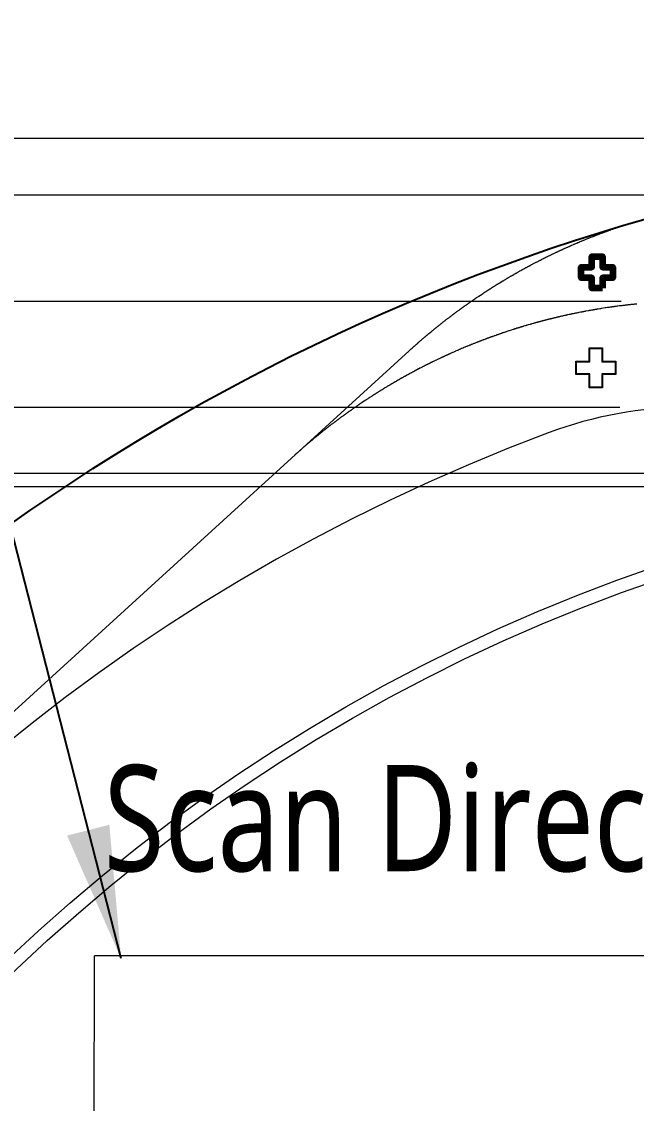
# Model space of a CAD drawing. Header units: millimetres. Extents: x 1403 to 2381, y 158 to 387.
# Drawn here: x 2182.97 to 2187.61, y 289.89 to 298.05 of the extents above; entities that cross this region are included whole.
import ezdxf
from ezdxf.lldxf.tags import DXFTag

# ---------------------------------------------------------------- set-up
doc = ezdxf.new("R2010")
doc.units = ezdxf.units.MM
doc.layers.get('0').update_dxf_attribs({"lineweight": 5})
doc.layers.get('Defpoints').update_dxf_attribs({"lineweight": 5})
doc.layers.add('COVER LENS', color=6, linetype='Continuous')
for name, color, linetype, lineweight in [('DIM', 3, 'Continuous', 5), ('Encap', 210, 'Continuous', 5), ('Gate1.drawing', 3, 'Continuous', 100), ('ITO', 2, 'Continuous', 5), ('Layout.drawing', 1, 'Continuous', 5), ('lens', 6, 'Continuous', 13), ('POL', 202, 'Continuous', 5)]:
    doc.layers.add(name, color=color, linetype=linetype, lineweight=lineweight)
doc.styles.add('RD', font='ROMAND.shx', dxfattribs={"width": 0.8})
tags = doc.linetypes.add('CENTER', pattern=[0.6, 0.375, -0.075, 0.075, -0.075]).pattern_tags.tags
tags[10:11] = [DXFTag(74, 4), DXFTag(75, 0), DXFTag(340, '0'), DXFTag(46, 1.0), DXFTag(50, 0.0), DXFTag(44, 0.0), DXFTag(45, 0.0)]
tags[8:9] = [DXFTag(74, 4), DXFTag(75, 0), DXFTag(340, '0'), DXFTag(46, 1.0), DXFTag(50, 0.0), DXFTag(44, 0.0), DXFTag(45, 0.0)]
tags[6:7] = [DXFTag(74, 4), DXFTag(75, 0), DXFTag(340, '0'), DXFTag(46, 1.0), DXFTag(50, 0.0), DXFTag(44, 0.0), DXFTag(45, 0.0)]
tags[4:5] = [DXFTag(74, 4), DXFTag(75, 0), DXFTag(340, '0'), DXFTag(46, 1.0), DXFTag(50, 0.0), DXFTag(44, 0.0), DXFTag(45, 0.0)]
doc.dimstyles.new('DIM', dxfattribs={"dimtxt": 1.5, "dimasz": 0.8, "dimexe": 0, "dimexo": 0.5, "dimgap": 0.11, "dimtad": 0, "dimzin": 1, "dimdsep": 46, "dimtxsty": 'RD', "dimcen": 0, "dimclrd": 256, "dimclre": 256, "dimclrt": 256, "dimadec": 0, "dimazin": 0, "dimtm": 1e-09, "dimtfac": 1, "dimtofl": 0, "dimtmove": 0, "dimatfit": 3, "dimfxl": 1, "dimlwe": -1, "dimarcsym": 0})

# ---------------------------------------------------------------- blocks, each defined once
blk = doc.blocks.new('mark_pre_align')
at = {"layer": 'Gate1.drawing', "color": 3, "linetype": 'Continuous', "lineweight": 100}
blk.add_lwpolyline([(0.19, 0.27), (0.11, 0.27), (0.11, 0.19), (0.03, 0.19), (0.03, 0.11), (0.11, 0.11), (0.11, 0.03), (0.19, 0.03), (0.19, 0.11), (0.27, 0.11), (0.27, 0.19), (0.19, 0.19)], close=True, dxfattribs=at)
blk = doc.blocks.new('*D35')
at = {"layer": 'Defpoints', "color": 0, "lineweight": 5, "transparency": 16777216}
for p in [(2188.8447, 296.7417), (2165.9637, 266.7453), (2192.0104, 266.7453)]:
    blk.add_point(p, dxfattribs=at)
at = {"layer": 'DIM', "transparency": 16777216}
for p, q in [((2188.3447, 296.7417), (2165.9637, 296.7417)), ((2191.5104, 266.7453), (2165.9637, 266.7453))]:
    blk.add_line(p, q, dxfattribs=at)
at = {"layer": 'DIM', "lineweight": -2, "transparency": 16777216}
for p, q in [((2165.9637, 295.9417), (2165.9637, 293.6502)), ((2165.9637, 267.5453), (2165.9637, 269.0874))]:
    blk.add_line(p, q, dxfattribs=at)
at = {"layer": 'DIM', "lineweight": 5, "transparency": 16777216}
for points in [[(2165.8303, 295.9417), (2166.097, 295.9417), (2165.9637, 296.7417)], [(2165.8303, 267.5453), (2166.097, 267.5453), (2165.9637, 266.7453)]]:
    blk.add_solid(points, dxfattribs=at)
at = {"layer": 'DIM', "lineweight": 5, "transparency": 16777216, "insert": (2165.9637, 281.3688), "char_height": 1.5, "attachment_point": 5, "rotation": 90, "style": 'RD'}
blk.add_mtext('30.00±0.15(Panel Outline)', dxfattribs=at)
blk = doc.blocks.new('*D36')
at = {"layer": 'Defpoints', "color": 0, "lineweight": 5, "transparency": 16777216}
for p in [(2167.9111, 295.942), (2187.9949, 295.942), (2192.0104, 266.7453)]:
    blk.add_point(p, dxfattribs=at)
at = {"layer": 'DIM', "transparency": 16777216}
for p, q in [((2187.4949, 295.942), (2167.9111, 295.942)), ((2191.5104, 266.7453), (2167.9111, 266.7453))]:
    blk.add_line(p, q, dxfattribs=at)
at = {"layer": 'DIM', "lineweight": -2, "transparency": 16777216}
for p, q in [((2167.9111, 295.142), (2167.9111, 293.2217)), ((2167.9111, 267.5453), (2167.9111, 269.516))]:
    blk.add_line(p, q, dxfattribs=at)
at = {"layer": 'DIM', "lineweight": 5, "transparency": 16777216}
for points in [[(2167.7778, 295.142), (2168.0444, 295.142), (2167.9111, 295.942)], [(2167.7778, 267.5453), (2168.0444, 267.5453), (2167.9111, 266.7453)]]:
    blk.add_solid(points, dxfattribs=at)
at = {"layer": 'DIM', "lineweight": 5, "transparency": 16777216, "insert": (2167.9111, 281.3688), "char_height": 1.5, "attachment_point": 5, "rotation": 90, "style": 'RD'}
blk.add_mtext('29.20±0.15(Encap Glass)', dxfattribs=at)
blk = doc.blocks.new('*D37')
at = {"layer": 'Defpoints', "color": 0, "lineweight": 5, "transparency": 16777216}
for p in [(2187.9838, 295.1415), (2169.6987, 266.8688), (2192.0088, 266.8688)]:
    blk.add_point(p, dxfattribs=at)
at = {"layer": 'DIM', "transparency": 16777216}
for p, q in [((2187.4838, 295.1415), (2169.6987, 295.1415)), ((2191.5088, 266.8688), (2169.6987, 266.8688))]:
    blk.add_line(p, q, dxfattribs=at)
at = {"layer": 'DIM', "lineweight": -2, "transparency": 16777216}
for p, q in [((2169.6987, 294.3415), (2169.6987, 289.136)), ((2169.6987, 267.6688), (2169.6987, 273.6017))]:
    blk.add_line(p, q, dxfattribs=at)
at = {"layer": 'DIM', "lineweight": 5, "transparency": 16777216}
for points in [[(2169.5653, 294.3415), (2169.832, 294.3415), (2169.6987, 295.1415)], [(2169.5653, 267.6688), (2169.832, 267.6688), (2169.6987, 266.8688)]]:
    blk.add_solid(points, dxfattribs=at)
at = {"layer": 'DIM', "lineweight": 5, "transparency": 16777216, "insert": (2169.6987, 281.3688), "char_height": 1.5, "attachment_point": 5, "rotation": 90, "style": 'RD'}
blk.add_mtext('28.27±0.15(POL)', dxfattribs=at)
blk = doc.blocks.new('*D43')
at = {"layer": 'Defpoints', "color": 0, "lineweight": 5, "transparency": 16777216}
for p in [(2171.8036, 294.5438), (2191.9991, 294.5438), (2192.0003, 268.1938)]:
    blk.add_point(p, dxfattribs=at)
at = {"layer": 'DIM', "transparency": 16777216}
for p, q in [((2191.4991, 294.5438), (2171.8036, 294.5438)), ((2191.5003, 268.1938), (2171.8036, 268.1938))]:
    blk.add_line(p, q, dxfattribs=at)
at = {"layer": 'DIM', "lineweight": -2, "transparency": 16777216}
for p, q in [((2171.8036, 293.7438), (2171.8036, 291.5931)), ((2171.8036, 268.9938), (2171.8036, 271.1445))]:
    blk.add_line(p, q, dxfattribs=at)
at = {"layer": 'DIM', "lineweight": 5, "transparency": 16777216}
for points in [[(2171.6703, 293.7438), (2171.9369, 293.7438), (2171.8036, 294.5438)], [(2171.6703, 268.9938), (2171.9369, 268.9938), (2171.8036, 268.1938)]]:
    blk.add_solid(points, dxfattribs=at)
at = {"layer": 'DIM', "lineweight": 5, "transparency": 16777216, "insert": (2171.8036, 281.3688), "char_height": 1.5, "attachment_point": 5, "rotation": 90, "style": 'RD'}
blk.add_mtext('26.35±0.1(AA . Area)', dxfattribs=at)
blk = doc.blocks.new('*D45')
at = {"layer": 'Defpoints', "color": 0, "lineweight": 5, "transparency": 16777216}
for p in [(2192.2925, 350.2241), (2165.9637, 296.7417), (2187.7929, 296.7417)]:
    blk.add_point(p, dxfattribs=at)
at = {"layer": 'DIM', "transparency": 16777216}
for p, q in [((2191.7925, 350.2241), (2165.9637, 350.2241)), ((2187.2929, 296.7417), (2165.9637, 296.7417))]:
    blk.add_line(p, q, dxfattribs=at)
at = {"layer": 'DIM', "lineweight": -2, "transparency": 16777216}
for p, q in [((2165.9637, 349.4241), (2165.9637, 328.1929)), ((2165.9637, 297.5417), (2165.9637, 318.7729))]:
    blk.add_line(p, q, dxfattribs=at)
at = {"layer": 'DIM', "lineweight": 5, "transparency": 16777216}
for points in [[(2165.8303, 349.4241), (2166.097, 349.4241), (2165.9637, 350.2241)], [(2165.8303, 297.5417), (2166.097, 297.5417), (2165.9637, 296.7417)]]:
    blk.add_solid(points, dxfattribs=at)
at = {"layer": 'DIM', "lineweight": 5, "transparency": 16777216, "insert": (2165.9637, 323.4829), "char_height": 1.5, "attachment_point": 5, "rotation": 90, "style": 'RD'}
blk.add_mtext('53.48±0.5', dxfattribs=at)
blk = doc.blocks.new('*D51')
at = {"layer": 'Defpoints', "color": 0, "lineweight": 5, "transparency": 16777216}
for p in [(2192.0262, 294.6439), (2163.1582, 268.0954), (2192.0262, 268.0954)]:
    blk.add_point(p, dxfattribs=at)
at = {"layer": 'DIM', "transparency": 16777216}
for p, q in [((2191.5262, 294.6439), (2163.1582, 294.6439)), ((2191.5262, 268.0954), (2163.1582, 268.0954))]:
    blk.add_line(p, q, dxfattribs=at)
at = {"layer": 'DIM', "lineweight": -2, "transparency": 16777216}
for p, q in [((2163.1582, 293.8439), (2163.1582, 287.8511)), ((2163.1582, 268.8954), (2163.1582, 274.8882))]:
    blk.add_line(p, q, dxfattribs=at)
at = {"layer": 'DIM', "lineweight": 5, "transparency": 16777216}
for points in [[(2163.0249, 293.8439), (2163.2916, 293.8439), (2163.1582, 294.6439)], [(2163.0249, 268.8954), (2163.2916, 268.8954), (2163.1582, 268.0954)]]:
    blk.add_solid(points, dxfattribs=at)
at = {"layer": 'DIM', "lineweight": 5, "transparency": 16777216, "insert": (2163.1582, 281.3697), "char_height": 1.5, "attachment_point": 5, "rotation": 90, "style": 'RD'}
blk.add_mtext('26.55%%P0.1 VA', dxfattribs=at)
blk = doc.blocks.new('*D52')
at = {"layer": 'Defpoints', "color": 0, "lineweight": 5, "transparency": 16777216}
for p in [(2192.0262, 297.1697), (2159.1317, 265.5697), (2192.0262, 265.5697)]:
    blk.add_point(p, dxfattribs=at)
at = {"layer": 'DIM', "transparency": 16777216}
for p, q in [((2191.5262, 297.1697), (2159.1317, 297.1697)), ((2191.5262, 265.5697), (2159.1317, 265.5697))]:
    blk.add_line(p, q, dxfattribs=at)
at = {"layer": 'DIM', "lineweight": -2, "transparency": 16777216}
for p, q in [((2159.1317, 296.3697), (2159.1317, 287.514)), ((2159.1317, 266.3697), (2159.1317, 275.2254))]:
    blk.add_line(p, q, dxfattribs=at)
at = {"layer": 'DIM', "lineweight": 5, "transparency": 16777216}
for points in [[(2158.9984, 296.3697), (2159.265, 296.3697), (2159.1317, 297.1697)], [(2158.9984, 266.3697), (2159.265, 266.3697), (2159.1317, 265.5697)]]:
    blk.add_solid(points, dxfattribs=at)
at = {"layer": 'DIM', "lineweight": 5, "transparency": 16777216, "insert": (2159.1317, 281.3697), "char_height": 1.5, "attachment_point": 5, "rotation": 90, "style": 'RD'}
blk.add_mtext('\\A1;31.60{\\H0.900000;\\S+0.03^ -0.05;}(OD)', dxfattribs=at)
blk = doc.blocks.new('*D57')
at = {"layer": 'Defpoints', "color": 0, "lineweight": 5, "transparency": 16777216}
for p in [(2163.1582, 297.1697), (2192.0262, 297.1697), (2192.0262, 294.6439)]:
    blk.add_point(p, dxfattribs=at)
at = {"layer": 'DIM', "lineweight": -2, "transparency": 16777216}
for p, q in [((2163.1582, 297.1697), (2163.1582, 297.9697)), ((2163.1582, 295.4439), (2163.1582, 296.3697))]:
    blk.add_line(p, q, dxfattribs=at)
at = {"layer": 'DIM', "transparency": 16777216}
for p, q in [((2191.5262, 297.1697), (2163.1582, 297.1697)), ((2191.5262, 294.6439), (2163.1582, 294.6439))]:
    blk.add_line(p, q, dxfattribs=at)
at = {"layer": 'DIM', "lineweight": 5, "transparency": 16777216}
for points in [[(2163.0249, 296.3697), (2163.2916, 296.3697), (2163.1582, 297.1697)], [(2163.0249, 295.4439), (2163.2916, 295.4439), (2163.1582, 294.6439)]]:
    blk.add_solid(points, dxfattribs=at)
at = {"layer": 'DIM', "lineweight": 5, "transparency": 16777216, "insert": (2163.1582, 301.9368), "char_height": 1.5, "attachment_point": 5, "rotation": 90, "style": 'RD'}
blk.add_mtext('2.53%%P0.1', dxfattribs=at)
blk = doc.blocks.new('R104A3M-011-SW1147H-CVL-V01-A')
at = {"layer": 'COVER LENS'}
blk.add_circle((1928.6699, 314.3983), 15.8, dxfattribs=at)
at = {"layer": 'lens', "color": 1, "lineweight": 5}
blk.add_circle((1928.6699, 314.3983), 13.2742, dxfattribs=at)
blk = doc.blocks.new('R104A3M-001-POL-V01-A')
at = {"layer": 'Encap', "linetype": 'Continuous', "lineweight": 5}
blk.add_lwpolyline([(670.1286, 330.3926), (670.1253, 330.3923), (670.1157, 330.3914), (670.1124, 330.391), (670.106, 330.3904), (670.1027, 330.39), (670.0963, 330.3894), (670.093, 330.389), (670.0898, 330.3887), (670.0866, 330.3883), (670.0833, 330.388), (670.0801, 330.3876), (670.0769, 330.3873), (670.0736, 330.3869), (670.0704, 330.3866), (670.0672, 330.3862), (670.064, 330.3859), (670.0607, 330.3855), (670.0575, 330.3851), (670.0543, 330.3848), (670.051, 330.3844), (670.0446, 330.3836), (670.0414, 330.3833), (670.0381, 330.3829), (670.0285, 330.3817), (670.0252, 330.3813), (670.0156, 330.3801), (670.0123, 330.3797), (670.0027, 330.3785), (669.9994, 330.3781), (669.9866, 330.3765), (669.9833, 330.3761), (669.9801, 330.3756), (669.9737, 330.3748), (669.9704, 330.3743), (669.964, 330.3735), (669.9608, 330.373), (669.9576, 330.3726), (669.9543, 330.3722), (669.9511, 330.3717), (669.9479, 330.3713), (669.9447, 330.3708), (669.9415, 330.3704), (669.9383, 330.3699), (669.935, 330.3695), (669.9318, 330.369), (669.9286, 330.3686), (669.9222, 330.3676), (669.919, 330.3672), (669.9157, 330.3667), (669.9125, 330.3662), (669.9093, 330.3658), (669.8965, 330.3638), (669.8933, 330.3634), (669.89, 330.3629), (669.8644, 330.3589), (669.8611, 330.3584), (669.8547, 330.3574), (669.8515, 330.3568), (669.8387, 330.3548), (669.8355, 330.3542), (669.8291, 330.3532), (669.8259, 330.3526), (669.8195, 330.3516), (669.8163, 330.351), (669.8131, 330.3505), (669.8099, 330.3499), (669.8066, 330.3494), (669.8034, 330.3488), (669.8002, 330.3483), (669.797, 330.3477), (669.7938, 330.3472), (669.7906, 330.3466), (669.7874, 330.3461), (669.781, 330.3449), (669.7778, 330.3444), (669.7714, 330.3432), (669.7683, 330.3426), (669.7651, 330.3421), (669.7427, 330.3379), (669.7395, 330.3374), (669.7299, 330.3356), (669.7267, 330.3349), (669.7171, 330.3331), (669.714, 330.3325), (669.7076, 330.3313), (669.7044, 330.3306), (669.6948, 330.3288), (669.6916, 330.3281), (669.6884, 330.3275), (669.6853, 330.3269), (669.6821, 330.3262), (669.6757, 330.325), (669.6725, 330.3243), (669.6693, 330.3237), (669.6662, 330.323), (669.663, 330.3224), (669.6598, 330.3217), (669.6566, 330.3211), (669.6502, 330.3197), (669.6471, 330.3191), (669.6407, 330.3177), (669.6375, 330.3171), (669.6343, 330.3164), (669.6312, 330.3157), (669.628, 330.315), (669.6248, 330.3144), (669.6216, 330.3137), (669.6185, 330.313), (669.6089, 330.3109), (669.6058, 330.3102), (669.6026, 330.3096), (669.5962, 330.3082), (669.5931, 330.3075), (669.5899, 330.3067), (669.5867, 330.306), (669.5836, 330.3053), (669.574, 330.3032), (669.5709, 330.3025), (669.5677, 330.3018), (669.5645, 330.301), (669.5614, 330.3003), (669.555, 330.2989), (669.5519, 330.2981), (669.5455, 330.2967), (669.5424, 330.2959), (669.5392, 330.2952), (669.5361, 330.2944), (669.5329, 330.2937), (669.5297, 330.2929), (669.5266, 330.2922), (669.5234, 330.2914), (669.5202, 330.2907), (669.5171, 330.2899), (669.5139, 330.2892), (669.5108, 330.2884), (669.5076, 330.2876), (669.5045, 330.2869), (669.4981, 330.2853), (669.495, 330.2846), (669.4918, 330.2838), (669.4887, 330.283), (669.4855, 330.2822), (669.4824, 330.2815), (669.4792, 330.2807), (669.4761, 330.2799), (669.4729, 330.2791), (669.4698, 330.2783), (669.4666, 330.2775), (669.4635, 330.2767), (669.4603, 330.2759), (669.4572, 330.2751), (669.454, 330.2743), (669.4509, 330.2735), (669.4477, 330.2727), (669.4446, 330.2719), (669.4414, 330.2711), (669.4383, 330.2703), (669.4351, 330.2695), (669.432, 330.2686), (669.4288, 330.2678), (669.4226, 330.2662), (669.4194, 330.2653), (669.4163, 330.2645), (669.4131, 330.2637), (669.41, 330.2628), (669.4069, 330.262), (669.4037, 330.2612), (669.4006, 330.2603), (669.3974, 330.2595), (669.3943, 330.2586), (669.3912, 330.2578), (669.388, 330.2569), (669.3849, 330.2561), (669.3818, 330.2552), (669.3786, 330.2544), (669.3755, 330.2535), (669.3724, 330.2527), (669.3692, 330.2518), (669.3661, 330.2509), (669.363, 330.2501), (669.3598, 330.2492), (669.3567, 330.2483), (669.3536, 330.2475), (669.3504, 330.2466), (669.3411, 330.2439), (669.3379, 330.243), (669.3348, 330.2422), (669.3286, 330.2404), (669.3254, 330.2395), (669.313, 330.2359), (669.3098, 330.235), (669.3036, 330.2332), (669.3005, 330.2322), (669.2974, 330.2313), (669.2942, 330.2304), (669.288, 330.2286), (669.2849, 330.2276), (669.2756, 330.2249), (669.2724, 330.2239), (669.2693, 330.223), (669.2662, 330.222), (669.26, 330.2202), (669.2569, 330.2192), (669.2538, 330.2183), (669.2507, 330.2173), (669.2476, 330.2164), (669.2445, 330.2154), (669.2414, 330.2145), (669.2352, 330.2125), (669.2321, 330.2116), (669.229, 330.2106), (669.2258, 330.2097), (669.2165, 330.2067), (669.2134, 330.2058), (669.2104, 330.2048), (669.2011, 330.2018), (669.198, 330.2009), (669.167, 330.1909), (669.164, 330.1898), (669.1485, 330.1848), (669.1455, 330.1837), (669.1393, 330.1817), (669.1362, 330.1806), (669.13, 330.1786), (669.127, 330.1775), (669.1208, 330.1755), (669.1177, 330.1744), (669.1147, 330.1734), (669.1116, 330.1723), (669.1085, 330.1713), (669.1054, 330.1702), (669.1024, 330.1692), (669.0962, 330.167), (669.0932, 330.166), (669.087, 330.1638), (669.0839, 330.1628), (669.0809, 330.1617), (669.0747, 330.1595), (669.0717, 330.1585), (669.0686, 330.1574), (669.0656, 330.1563), (669.0594, 330.1541), (669.0564, 330.153), (669.0533, 330.152), (669.0503, 330.1509), (669.0441, 330.1487), (669.0411, 330.1476), (669.038, 330.1465), (669.035, 330.1454), (669.0319, 330.1443), (669.0289, 330.1431), (669.0258, 330.142), (669.0228, 330.1409), (669.0197, 330.1398), (669.0167, 330.1387), (669.0136, 330.1376), (669.0106, 330.1364), (669.0075, 330.1353), (669.0045, 330.1342), (669.0014, 330.1331), (668.9984, 330.1319), (668.9953, 330.1308), (668.9923, 330.1297), (668.9892, 330.1285), (668.9862, 330.1274), (668.9831, 330.1262), (668.9771, 330.124), (668.974, 330.1228), (668.971, 330.1217), (668.968, 330.1205), (668.9649, 330.1193), (668.9619, 330.1182), (668.9588, 330.117), (668.9558, 330.1159), (668.9528, 330.1147), (668.9497, 330.1135), (668.9467, 330.1124), (668.9407, 330.11), (668.9376, 330.1088), (668.9346, 330.1077), (668.9316, 330.1065), (668.9285, 330.1053), (668.9225, 330.1029), (668.9195, 330.1018), (668.9164, 330.1006), (668.9044, 330.0958), (668.9013, 330.0946), (668.8893, 330.0898), (668.8863, 330.0885), (668.8832, 330.0873), (668.8742, 330.0837), (668.8712, 330.0824), (668.8622, 330.0788), (668.8592, 330.0775), (668.8532, 330.0751), (668.8502, 330.0738), (668.8472, 330.0726), (668.8442, 330.0713), (668.8382, 330.0689), (668.8352, 330.0676), (668.8322, 330.0664), (668.8262, 330.0638), (668.8232, 330.0626), (668.8202, 330.0613), (668.8172, 330.0601), (668.8112, 330.0575), (668.8082, 330.0563), (668.7992, 330.0524), (668.7962, 330.0512), (668.7933, 330.0499), (668.7843, 330.046), (668.7813, 330.0448), (668.7783, 330.0435), (668.7754, 330.0422), (668.7634, 330.037), (668.7605, 330.0357), (668.7515, 330.0318), (668.7486, 330.0304), (668.7426, 330.0278), (668.7397, 330.0265), (668.7337, 330.0239), (668.7308, 330.0225), (668.7248, 330.0199), (668.7219, 330.0185), (668.7159, 330.0159), (668.713, 330.0145), (668.71, 330.0132), (668.7071, 330.0119), (668.7041, 330.0105), (668.7011, 330.0092), (668.6982, 330.0078), (668.6952, 330.0065), (668.6923, 330.0051), (668.6893, 330.0038), (668.6864, 330.0024), (668.6834, 330.0011), (668.6805, 329.9997), (668.6775, 329.9983), (668.6746, 329.997), (668.6716, 329.9956), (668.6687, 329.9942), (668.6657, 329.9929), (668.6628, 329.9915), (668.6598, 329.9901), (668.6569, 329.9887), (668.654, 329.9874), (668.651, 329.986), (668.6481, 329.9846), (668.6451, 329.9832), (668.6393, 329.9804), (668.6363, 329.979), (668.6305, 329.9762), (668.6275, 329.9748), (668.6217, 329.972), (668.6187, 329.9706), (668.61, 329.9664), (668.607, 329.965), (668.6012, 329.9622), (668.5983, 329.9607), (668.5953, 329.9593), (668.5895, 329.9565), (668.5866, 329.955), (668.5837, 329.9536), (668.5807, 329.9522), (668.5778, 329.9507), (668.572, 329.9479), (668.5691, 329.9464), (668.5662, 329.945), (668.5633, 329.9435), (668.5604, 329.9421), (668.5575, 329.9406), (668.5546, 329.9392), (668.5516, 329.9377), (668.5487, 329.9363), (668.5458, 329.9348), (668.5429, 329.9334), (668.5371, 329.9304), (668.5342, 329.929), (668.5255, 329.9245), (668.5226, 329.9231), (668.5198, 329.9216), (668.514, 329.9186), (668.5111, 329.9172), (668.4966, 329.9097), (668.4938, 329.9082), (668.4822, 329.9022), (668.4794, 329.9007), (668.4678, 329.8947), (668.465, 329.8931), (668.4592, 329.8901), (668.4564, 329.8886), (668.4535, 329.8871), (668.4506, 329.8855), (668.4478, 329.884), (668.4449, 329.8825), (668.442, 329.8809), (668.4392, 329.8794), (668.4363, 329.8779), (668.4334, 329.8763), (668.4306, 329.8748), (668.4277, 329.8732), (668.4249, 329.8717), (668.422, 329.8702), (668.4191, 329.8686), (668.4163, 329.8671), (668.4134, 329.8655), (668.4106, 329.8639), (668.4077, 329.8624), (668.4049, 329.8608), (668.402, 329.8593), (668.3992, 329.8577), (668.3963, 329.8561), (668.3935, 329.8546), (668.3907, 329.853), (668.3878, 329.8514), (668.385, 329.8498), (668.3821, 329.8483), (668.3793, 329.8467), (668.3764, 329.8451), (668.3708, 329.8419), (668.3679, 329.8404), (668.3623, 329.8372), (668.3594, 329.8356), (668.3538, 329.8324), (668.3509, 329.8308), (668.3425, 329.826), (668.3396, 329.8244), (668.3312, 329.8196), (668.3284, 329.8179), (668.3255, 329.8163), (668.3171, 329.8115), (668.3143, 329.8098), (668.3087, 329.8066), (668.3059, 329.8049), (668.303, 329.8033), (668.3002, 329.8017), (668.2974, 329.8), (668.2918, 329.7968), (668.289, 329.7951), (668.2862, 329.7935), (668.2834, 329.7918), (668.2806, 329.7902), (668.2778, 329.7885), (668.275, 329.7869), (668.2722, 329.7852), (668.2694, 329.7836), (668.2638, 329.7802), (668.2611, 329.7786), (668.2555, 329.7752), (668.2527, 329.7736), (668.2443, 329.7685), (668.2416, 329.7669), (668.2304, 329.7601), (668.2277, 329.7585), (668.2193, 329.7534), (668.2166, 329.7517), (668.211, 329.7483), (668.2083, 329.7466), (668.2027, 329.7432), (668.2, 329.7415), (668.1972, 329.7398), (668.1944, 329.738), (668.1917, 329.7363), (668.1889, 329.7346), (668.1862, 329.7329), (668.1806, 329.7295), (668.1779, 329.7277), (668.1751, 329.726), (668.1724, 329.7243), (668.1696, 329.7226), (668.1669, 329.7208), (668.1641, 329.7191), (668.1614, 329.7174), (668.1587, 329.7156), (668.1559, 329.7139), (668.1532, 329.7121), (668.1504, 329.7104), (668.1477, 329.7086), (668.1449, 329.7069), (668.1422, 329.7051), (668.1395, 329.7034), (668.1367, 329.7016), (668.134, 329.6999), (668.1313, 329.6981), (668.1285, 329.6964), (668.1231, 329.6928), (668.1203, 329.6911), (668.1149, 329.6875), (668.1122, 329.6858), (668.1095, 329.684), (668.1067, 329.6822), (668.104, 329.6804), (668.1013, 329.6787), (668.0959, 329.6751), (668.0931, 329.6733), (668.0877, 329.6697), (668.085, 329.668), (668.0607, 329.6518), (668.058, 329.6499), (668.0445, 329.6409), (668.0418, 329.639), (668.0337, 329.6336), (668.0311, 329.6317), (668.0257, 329.6281), (668.023, 329.6262), (668.0203, 329.6244), (668.0177, 329.6226), (668.015, 329.6207), (668.0123, 329.6189), (668.0096, 329.617), (668.007, 329.6152), (668.0043, 329.6133), (668.0016, 329.6115), (667.9989, 329.6096), (667.9963, 329.6078), (667.9936, 329.6059), (667.9909, 329.6041), (667.9883, 329.6022), (667.9856, 329.6003), (667.983, 329.5985), (667.9776, 329.5947), (667.975, 329.5929), (667.9723, 329.591), (667.9697, 329.5891), (667.967, 329.5872), (667.9644, 329.5854), (667.9617, 329.5835), (667.9591, 329.5816), (667.9564, 329.5797), (667.9538, 329.5778), (667.9511, 329.5759), (667.9485, 329.5741), (667.9459, 329.5722), (667.9432, 329.5703), (667.9406, 329.5684), (667.9379, 329.5665), (667.9327, 329.5627), (667.93, 329.5608), (667.9248, 329.557), (667.9221, 329.5551), (667.9195, 329.5532), (667.9169, 329.5512), (667.9143, 329.5493), (667.9116, 329.5474), (667.9038, 329.5417), (667.9011, 329.5397), (667.8959, 329.5359), (667.8933, 329.5339), (667.8881, 329.5301), (667.8855, 329.5281), (667.8803, 329.5243), (667.8776, 329.5223), (667.875, 329.5204), (667.8724, 329.5184), (667.8672, 329.5146), (667.8646, 329.5126), (667.862, 329.5107), (667.8568, 329.5067), (667.8543, 329.5048), (667.8517, 329.5028), (667.8491, 329.5009), (667.8439, 329.4969), (667.8413, 329.495), (667.8361, 329.491), (667.8336, 329.4891), (667.8258, 329.4831), (667.8232, 329.4812), (667.8207, 329.4792), (667.8155, 329.4752), (667.813, 329.4732), (667.8078, 329.4692), (667.8053, 329.4672), (667.8027, 329.4652), (667.8001, 329.4633), (667.7976, 329.4613), (667.7924, 329.4573), (667.7899, 329.4552), (667.7873, 329.4532), (667.7848, 329.4512), (667.7822, 329.4492), (667.7797, 329.4472), (667.7771, 329.4452), (667.7746, 329.4432), (667.772, 329.4412), (667.7695, 329.4391), (667.7669, 329.4371), (667.7619, 329.4331), (667.7593, 329.4311), (667.7568, 329.429), (667.7542, 329.427), (667.7517, 329.425), (667.7492, 329.4229), (667.7466, 329.4209), (667.7441, 329.4189), (667.7416, 329.4168), (667.739, 329.4148), (667.7365, 329.4127), (667.7315, 329.4087), (667.7289, 329.4066), (667.7264, 329.4046), (667.7239, 329.4025), (667.7214, 329.4005), (667.7164, 329.3963), (667.7138, 329.3943), (667.7113, 329.3922), (667.7088, 329.3902), (667.7038, 329.386), (667.7013, 329.384), (667.6938, 329.3777), (667.6913, 329.3757), (667.6838, 329.3694), (667.6813, 329.3674), (667.6713, 329.359), (667.6689, 329.3569), (667.6564, 329.3464), (667.654, 329.3443), (667.6465, 329.338), (667.6441, 329.3359), (667.6391, 329.3317), (667.6367, 329.3296), (667.6342, 329.3274), (667.6317, 329.3253), (667.6293, 329.3232), (667.6268, 329.3211), (667.6244, 329.319), (667.6219, 329.3168), (667.6194, 329.3147), (667.617, 329.3126), (667.6145, 329.3105), (667.6121, 329.3083), (667.6096, 329.3062), (667.6072, 329.3041), (667.6047, 329.3019), (667.6023, 329.2998), (667.5999, 329.2976), (667.5974, 329.2955), (667.595, 329.2933), (667.5925, 329.2912), (667.5901, 329.2891), (667.5877, 329.2869), (667.5852, 329.2848), (667.5804, 329.2804), (667.5779, 329.2783), (667.5755, 329.2761), (667.5731, 329.274), (667.5706, 329.2718), (667.5682, 329.2696), (667.5658, 329.2675), (667.561, 329.2631), (667.5585, 329.261), (667.5513, 329.2544)], dxfattribs=at)
at = {"layer": 'Encap', "lineweight": 5}
for points in [[(669.7704, 330.0613), (669.8704, 330.0613), (669.8704, 329.9613), (669.9704, 329.9613), (669.9704, 329.8613), (669.8704, 329.8613), (669.8704, 329.7613), (669.8704, 329.7613), (669.7704, 329.7613), (669.7704, 329.8613), (669.6704, 329.8613), (669.6704, 329.9613), (669.7704, 329.9613)], [(669.7754, 330.0563), (669.8654, 330.0563), (669.8654, 329.9563), (669.9654, 329.9563), (669.9654, 329.8663), (669.8654, 329.8663), (669.8654, 329.7663), (669.7754, 329.7663), (669.7754, 329.8663), (669.6754, 329.8663), (669.6754, 329.9563), (669.7754, 329.9563)]]:
    blk.add_lwpolyline(points, close=True, dxfattribs=at)
at = {"layer": 'Encap', "linetype": 'CENTER', "lineweight": 5}
blk.add_circle((674.543, 315.8407), 13.175, dxfattribs=at)
at = {"layer": 'ITO', "linetype": 'Continuous', "lineweight": 5}
blk.add_lwpolyline([(664.6908, 326.6463), (668.4118, 330.0392), (668.4142, 330.0414), (668.4166, 330.0435), (668.4262, 330.0523), (668.4286, 330.0544), (668.4358, 330.061), (668.4383, 330.0631), (668.4431, 330.0675), (668.4455, 330.0696), (668.4479, 330.0718), (668.4504, 330.074), (668.4528, 330.0761), (668.4552, 330.0783), (668.4577, 330.0804), (668.4625, 330.0848), (668.465, 330.0869), (668.4674, 330.0891), (668.4698, 330.0912), (668.4723, 330.0933), (668.4747, 330.0955), (668.4772, 330.0976), (668.4796, 330.0998), (668.482, 330.1019), (668.4845, 330.1041), (668.4869, 330.1062), (668.4894, 330.1083), (668.4918, 330.1105), (668.4943, 330.1126), (668.4967, 330.1147), (668.4992, 330.1168), (668.5017, 330.119), (668.5041, 330.1211), (668.5066, 330.1232), (668.509, 330.1253), (668.5115, 330.1274), (668.514, 330.1296), (668.5164, 330.1317), (668.5214, 330.1359), (668.5238, 330.138), (668.5313, 330.1443), (668.5337, 330.1464), (668.5462, 330.1569), (668.5486, 330.159), (668.5586, 330.1674), (668.5611, 330.1694), (668.5686, 330.1757), (668.5711, 330.1777), (668.5786, 330.184), (668.5811, 330.186), (668.5861, 330.1902), (668.5886, 330.1922), (668.5911, 330.1943), (668.5937, 330.1963), (668.5987, 330.2005), (668.6012, 330.2025), (668.6037, 330.2046), (668.6062, 330.2066), (668.6088, 330.2087), (668.6138, 330.2127), (668.6163, 330.2148), (668.6189, 330.2168), (668.6214, 330.2189), (668.6239, 330.2209), (668.6265, 330.2229), (668.629, 330.225), (668.6315, 330.227), (668.6341, 330.229), (668.6366, 330.2311), (668.6392, 330.2331), (668.6442, 330.2371), (668.6468, 330.2391), (668.6493, 330.2412), (668.6519, 330.2432), (668.6544, 330.2452), (668.657, 330.2472), (668.6595, 330.2492), (668.6621, 330.2512), (668.6646, 330.2532), (668.6672, 330.2552), (668.6697, 330.2573), (668.6749, 330.2613), (668.6774, 330.2633), (668.68, 330.2652), (668.6826, 330.2672), (668.6851, 330.2692), (668.6903, 330.2732), (668.6928, 330.2752), (668.698, 330.2792), (668.7005, 330.2812), (668.7031, 330.2831), (668.7109, 330.2891), (668.7134, 330.291), (668.7186, 330.295), (668.7212, 330.2969), (668.7264, 330.3009), (668.729, 330.3028), (668.7316, 330.3048), (668.7341, 330.3067), (668.7393, 330.3107), (668.7419, 330.3126), (668.7445, 330.3146), (668.7497, 330.3184), (668.7523, 330.3204), (668.7549, 330.3223), (668.7576, 330.3243), (668.7628, 330.3281), (668.7654, 330.3301), (668.7706, 330.3339), (668.7732, 330.3359), (668.7784, 330.3397), (668.7811, 330.3417), (668.7889, 330.3474), (668.7916, 330.3493), (668.7942, 330.3512), (668.7968, 330.3532), (668.7994, 330.3551), (668.8021, 330.357), (668.8073, 330.3608), (668.81, 330.3627), (668.8152, 330.3665), (668.8179, 330.3684), (668.8205, 330.3703), (668.8232, 330.3722), (668.8258, 330.3741), (668.8284, 330.3759), (668.8311, 330.3778), (668.8337, 330.3797), (668.8364, 330.3816), (668.839, 330.3835), (668.8417, 330.3854), (668.8443, 330.3872), (668.847, 330.3891), (668.8496, 330.391), (668.8523, 330.3929), (668.8549, 330.3947), (668.8603, 330.3985), (668.8629, 330.4003), (668.8656, 330.4022), (668.8682, 330.4041), (668.8709, 330.4059), (668.8736, 330.4078), (668.8762, 330.4096), (668.8789, 330.4115), (668.8816, 330.4133), (668.8843, 330.4152), (668.8869, 330.417), (668.8896, 330.4189), (668.8923, 330.4207), (668.895, 330.4226), (668.8976, 330.4244), (668.9003, 330.4262), (668.903, 330.4281), (668.9084, 330.4317), (668.911, 330.4336), (668.9191, 330.439), (668.9218, 330.4409), (668.9353, 330.4499), (668.938, 330.4518), (668.9623, 330.468), (668.965, 330.4697), (668.9704, 330.4733), (668.9732, 330.4751), (668.9786, 330.4787), (668.9813, 330.4804), (668.984, 330.4822), (668.9868, 330.484), (668.9895, 330.4858), (668.9922, 330.4875), (668.9976, 330.4911), (669.0004, 330.4928), (669.0058, 330.4964), (669.0086, 330.4981), (669.0113, 330.4999), (669.014, 330.5016), (669.0168, 330.5034), (669.0195, 330.5051), (669.0222, 330.5069), (669.025, 330.5086), (669.0277, 330.5104), (669.0305, 330.5121), (669.0332, 330.5139), (669.036, 330.5156), (669.0387, 330.5174), (669.0414, 330.5191), (669.0442, 330.5208), (669.0469, 330.5226), (669.0497, 330.5243), (669.0524, 330.526), (669.0552, 330.5277), (669.0579, 330.5295), (669.0635, 330.5329), (669.0662, 330.5346), (669.069, 330.5363), (669.0717, 330.538), (669.0745, 330.5398), (669.0773, 330.5415), (669.08, 330.5432), (669.0856, 330.5466), (669.0883, 330.5483), (669.0939, 330.5517), (669.0966, 330.5534), (669.105, 330.5585), (669.1077, 330.5601), (669.1189, 330.5669), (669.1216, 330.5685), (669.13, 330.5736), (669.1328, 330.5752), (669.1384, 330.5786), (669.1411, 330.5802), (669.1467, 330.5836), (669.1495, 330.5852), (669.1523, 330.5869), (669.1551, 330.5885), (669.1579, 330.5902), (669.1607, 330.5918), (669.1635, 330.5935), (669.1663, 330.5951), (669.1691, 330.5968), (669.1747, 330.6), (669.1775, 330.6017), (669.1803, 330.6033), (669.1832, 330.6049), (669.186, 330.6066), (669.1916, 330.6098), (669.1944, 330.6115), (669.2028, 330.6163), (669.2057, 330.6179), (669.2085, 330.6196), (669.2169, 330.6244), (669.2198, 330.626), (669.2282, 330.6308), (669.2311, 330.6324), (669.2367, 330.6356), (669.2396, 330.6372), (669.2452, 330.6404), (669.2481, 330.6419), (669.2537, 330.6451), (669.2566, 330.6467), (669.2594, 330.6483), (669.2623, 330.6498), (669.2651, 330.6514), (669.268, 330.653), (669.2708, 330.6546), (669.2736, 330.6561), (669.2765, 330.6577), (669.2793, 330.6593), (669.2822, 330.6608), (669.285, 330.6624), (669.2879, 330.6639), (669.2907, 330.6655), (669.2936, 330.6671), (669.2964, 330.6686), (669.2993, 330.6702), (669.3022, 330.6717), (669.305, 330.6732), (669.3079, 330.6748), (669.3107, 330.6763), (669.3136, 330.6779), (669.3165, 330.6794), (669.3193, 330.6809), (669.3222, 330.6825), (669.3251, 330.684), (669.3279, 330.6855), (669.3308, 330.6871), (669.3337, 330.6886), (669.3365, 330.6901), (669.3423, 330.6931), (669.3451, 330.6947), (669.3567, 330.7007), (669.3595, 330.7022), (669.3711, 330.7082), (669.3739, 330.7097), (669.3884, 330.7172), (669.3913, 330.7186), (669.3971, 330.7216), (669.3999, 330.7231), (669.4028, 330.7245), (669.4115, 330.729), (669.4144, 330.7304), (669.4202, 330.7334), (669.4231, 330.7348), (669.426, 330.7363), (669.4289, 330.7377), (669.4319, 330.7392), (669.4348, 330.7406), (669.4377, 330.7421), (669.4406, 330.7435), (669.4435, 330.745), (669.4464, 330.7464), (669.4493, 330.7479), (669.4551, 330.7507), (669.458, 330.7522), (669.461, 330.7536), (669.4639, 330.755), (669.4668, 330.7565), (669.4726, 330.7593), (669.4756, 330.7607), (669.4785, 330.7622), (669.4843, 330.765), (669.4873, 330.7664), (669.496, 330.7706), (669.499, 330.772), (669.5048, 330.7748), (669.5078, 330.7762), (669.5136, 330.779), (669.5166, 330.7804), (669.5224, 330.7832), (669.5254, 330.7846), (669.5283, 330.786), (669.5313, 330.7874), (669.5342, 330.7887), (669.5371, 330.7901), (669.5401, 330.7915), (669.543, 330.7929), (669.546, 330.7942), (669.5489, 330.7956), (669.5519, 330.797), (669.5548, 330.7983), (669.5578, 330.7997), (669.5607, 330.8011), (669.5637, 330.8024), (669.5666, 330.8038), (669.5696, 330.8051), (669.5725, 330.8065), (669.5755, 330.8078), (669.5784, 330.8092), (669.5814, 330.8105), (669.5844, 330.8119), (669.5873, 330.8132), (669.5903, 330.8145), (669.5932, 330.8159), (669.5992, 330.8185), (669.6021, 330.8199), (669.6081, 330.8225), (669.611, 330.8239), (669.617, 330.8265), (669.6199, 330.8278), (669.6259, 330.8304), (669.6288, 330.8318), (669.6378, 330.8357), (669.6407, 330.837), (669.6527, 330.8422), (669.6556, 330.8435), (669.6586, 330.8448), (669.6616, 330.846), (669.6706, 330.8499), (669.6735, 330.8512), (669.6765, 330.8524), (669.6855, 330.8563), (669.6885, 330.8575), (669.6945, 330.8601), (669.6975, 330.8613), (669.7005, 330.8626), (669.7035, 330.8638), (669.7095, 330.8664), (669.7125, 330.8676), (669.7155, 330.8689), (669.7215, 330.8713), (669.7245, 330.8726), (669.7275, 330.8738), (669.7305, 330.8751), (669.7365, 330.8775), (669.7395, 330.8788), (669.7485, 330.8824), (669.7515, 330.8837), (669.7605, 330.8873), (669.7636, 330.8885), (669.7666, 330.8898), (669.7786, 330.8946), (669.7817, 330.8958), (669.7937, 330.9006), (669.7968, 330.9018), (669.7998, 330.9029), (669.8058, 330.9053), (669.8089, 330.9065), (669.8119, 330.9077), (669.8149, 330.9088), (669.818, 330.91), (669.824, 330.9124), (669.827, 330.9135), (669.8301, 330.9147), (669.8331, 330.9159), (669.8361, 330.917), (669.8392, 330.9182), (669.8422, 330.9193), (669.8453, 330.9205), (669.8483, 330.9217), (669.8513, 330.9228), (669.8544, 330.924), (669.8604, 330.9262), (669.8635, 330.9274), (669.8665, 330.9285), (669.8696, 330.9297), (669.8726, 330.9308), (669.8757, 330.9319), (669.8787, 330.9331), (669.8818, 330.9342), (669.8848, 330.9353), (669.8879, 330.9364), (669.8909, 330.9376), (669.894, 330.9387), (669.897, 330.9398), (669.9001, 330.9409), (669.9031, 330.942), (669.9062, 330.9431), (669.9092, 330.9443), (669.9123, 330.9454), (669.9153, 330.9465), (669.9184, 330.9476), (669.9214, 330.9487), (669.9276, 330.9509), (669.9306, 330.952), (669.9337, 330.953), (669.9367, 330.9541), (669.9429, 330.9563), (669.9459, 330.9574), (669.949, 330.9585), (669.952, 330.9595), (669.9582, 330.9617), (669.9612, 330.9628), (669.9643, 330.9638), (669.9705, 330.966), (669.9735, 330.967), (669.9797, 330.9692), (669.9827, 330.9702), (669.9858, 330.9713), (669.9889, 330.9723), (669.992, 330.9734), (669.995, 330.9744), (669.9981, 330.9755), (670.0043, 330.9775), (670.0073, 330.9786), (670.0135, 330.9806), (670.0166, 330.9817), (670.0228, 330.9837), (670.0258, 330.9848), (670.0413, 330.9898), (670.0443, 330.9909), (670.0753, 331.0009), (670.0784, 331.0018), (670.0877, 331.0048), (670.0907, 331.0058), (670.0938, 331.0067), (670.1031, 331.0097), (670.1063, 331.0106), (670.1094, 331.0116), (670.1125, 331.0125), (670.1187, 331.0145), (670.1218, 331.0154), (670.1249, 331.0164), (670.128, 331.0173)], dxfattribs=at)
at = {"layer": 'POL', "color": 1, "lineweight": 5}
blk.add_lwpolyline([(679.618, 329.4236, 0.089631), (678.568, 329.6133), (670.5181, 329.6133, 0.089631), (669.4681, 329.4236, 5.533605)], format="xyb", close=True, dxfattribs=at)
at = {"color": 1, "linetype": 'Continuous', "lineweight": 5, "xscale": -1, "rotation": 180}
blk.add_blockref('mark_pre_align', (669.6798, 330.7815), dxfattribs=at)
at = {"layer": 'DIM', "color": 1, "lineweight": 5, "insert": (666.1098, 326.916), "char_height": 0.8, "attachment_point": 1, "style": 'RD'}
blk.add_mtext_dynamic_manual_height_columns('{\\fMicrosoft YaHei|b0|i0|c134|p34;Scan Direction}', width=6.038253, gutter_width=7.5, heights=[0], dxfattribs=at)
at = {"layer": 'DIM', "color": 1, "lineweight": 5}
for points in [[(666.0291, 320.4806), (666.0403, 325.4776), (666.0403, 325.4775)], [(673.2554, 325.4776), (666.0403, 325.4776), (666.0404, 325.4776)]]:
    blk.add_leader(points, dimstyle='DIM', override={"dimasz": 1, "dimzin": 0, "dimclrd": 1}, dxfattribs=at)

msp = doc.modelspace()

# ---------------------------------------------------------------- block references
at = {"layer": 'DIM', "lineweight": 5}
msp.add_blockref('R104A3M-011-SW1147H-CVL-V01-A', (263.3562, -33.0286), dxfattribs=at)
at = {"layer": 'Layout.drawing', "lineweight": 5}
msp.add_blockref('R104A3M-001-POL-V01-A', (1517.4824, -34.471), dxfattribs=at)

# ---------------------------------------------------------------- dimensions: what is measured, and where the dimension line sits
at = {"layer": 'DIM', "lineweight": 5}
dim = msp.add_linear_dim(base=(2165.9637, 296.7417), p1=(2192.2925, 350.2241), p2=(2187.7929, 296.7417), angle=270, dimstyle='DIM', override={"dimtol": 1, "dimtp": 0.5, "dimtm": 0.5, "dimfxl": 0.8, "dimarcsym": 1}, dxfattribs=at)
dim.commit()
dim.dimension.update_dxf_attribs({"geometry": '*D45', "text_midpoint": (2165.9637, 323.4829)})
for base, p1, p2, text, override, picture, middle in [((2163.1582, 297.1697), (2192.0262, 294.6439), (2192.0262, 297.1697), '<>%%P0.1', {"dimtxt": 1.5, "dimfxl": 0.8, "dimarcsym": 1}, '*D57', (2163.1582, 301.9368)), ((2159.1317, 265.5697), (2192.0262, 297.1697), (2192.0262, 265.5697), '<>(OD)', {"dimtol": 1, "dimtp": 0.03, "dimtm": 0.05, "dimtfac": 0.6, "dimtdec": 3, "dimfxl": 0.8, "dimtolj": 1, "dimarcsym": 1}, '*D52', (2159.1317, 281.3697)), ((2163.1582, 268.0954), (2192.0262, 294.6439), (2192.0262, 268.0954), '<>%%P0.1 VA', {"dimtxt": 1.5, "dimfxl": 0.8, "dimarcsym": 1}, '*D51', (2163.1582, 281.3697))]:
    dim = msp.add_linear_dim(base=base, p1=p1, p2=p2, angle=90, text=text, dimstyle='DIM', override=override, dxfattribs=at)
    dim.commit()
    dim.dimension.update_dxf_attribs({"geometry": picture, "text_midpoint": middle})
for base, p1, p2, text, override, picture, middle in [((2165.9637, 266.7453), (2188.8447, 296.7417), (2192.0104, 266.7453), '<>(Panel Outline)', {"dimtol": 1, "dimtp": 0.15, "dimtm": 0.15}, '*D35', (2165.9637, 281.3688)), ((2167.9111, 295.942), (2192.0104, 266.7453), (2187.9949, 295.942), '<>(Encap Glass)', {"dimtol": 1, "dimtp": 0.15, "dimtm": 0.15}, '*D36', (2167.9111, 281.3688)), ((2169.6987, 266.8688), (2187.9838, 295.1415), (2192.0088, 266.8688), '<>(POL)', {"dimtol": 1, "dimtp": 0.15, "dimtm": 0.15}, '*D37', (2169.6987, 281.3688)), ((2171.8036, 294.5438), (2192.0003, 268.1938), (2191.9991, 294.5438), '<>(AA . Area)', {"dimtol": 1, "dimtp": 0.1, "dimtm": 0.1, "dimfxl": 0.8, "dimarcsym": 1}, '*D43', (2171.8036, 281.3688))]:
    dim = msp.add_linear_dim(base=base, p1=p1, p2=p2, angle=270, text=text, dimstyle='DIM', override=override, dxfattribs=at)
    dim.commit()
    dim.dimension.update_dxf_attribs({"geometry": picture, "text_midpoint": middle, "dimtype": 160})

# ---------------------------------------------------------------- leaders
at = {"layer": 'DIM', "color": 2, "lineweight": 5}
msp.add_leader([(2183.7234, 290.9854), (2181.9673, 297.8429), (2167.595, 297.8429)], dimstyle='DIM', override={"dimasz": 1, "dimzin": 0, "dimclrd": 2}, dxfattribs=at)

doc.saveas('drawing.dxf')
